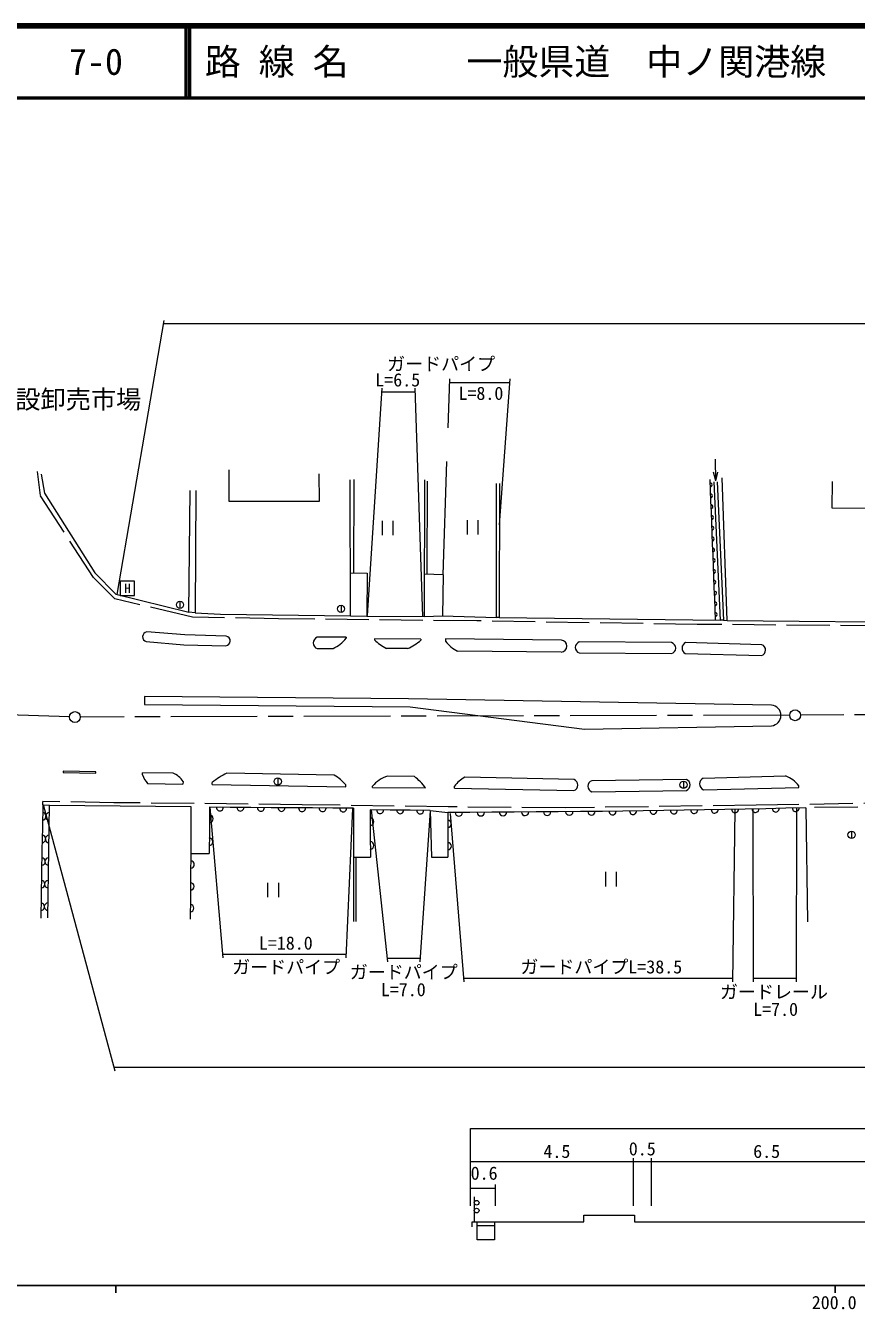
# Model space of a CAD drawing. Units: millimetres, scale not verified, with parts at other scales. Extents: x 40000 to 680000, y 20000 to 380000.
# Drawn here: x 155489 to 270923, y 201699 to 380000 of the extents above; entities that cross this region are included whole.
import ezdxf
from ezdxf.enums import TextEntityAlignment as Align

# ---------------------------------------------------------------- set-up
doc = ezdxf.new("R2010")
doc.units = ezdxf.units.MM
doc.header["$LTSCALE"] = 1000
doc.linetypes.add('CHAIN', pattern=[18.5, 12, -1.5, 3.5, -1.5])
doc.linetypes.add('DASHED', pattern=[7.5, 6, -1.5])
for name, color, linetype, lineweight in [('M-BGD', 7, 'Continuous', 13), ('M-BGD-EXST', 7, 'Continuous', 13), ('M-BMK', 2, 'CHAIN', 13), ('M-BMK-SRVR', 3, 'Continuous', 13), ('M-STR-HTXT', 7, 'Continuous', 13), ('M-STR-STRD', 7, 'Continuous', 13), ('M-TTL', 2, 'Continuous', 140), ('M-TTL-BAND', 7, 'Continuous', 25), ('M-TTL-LINE', 7, 'Continuous', 50)]:
    doc.layers.add(name, color=color, linetype=linetype, lineweight=lineweight)
doc.layers.add('M-BMK-HTXT', color=7, linetype='Continuous')
doc.layers.add('M-TTL-TXT', color=7, linetype='Continuous')
doc.styles.add('ＭＳ ゴシック', font='')
doc.styles.get('ＭＳ ゴシック').set_extended_font_data('MS Gothic')

msp = doc.modelspace()

# ---------------------------------------------------------------- linework, layer by layer
at = {"layer": 'M-BGD'}
for p, q in [((213523, 303726), (214016, 319485)), ((251401, 316783), (251340, 319782)), ((251401, 316783), (251077, 317976)), ((251401, 316783), (251676, 317989)), ((201076, 316984), (201066, 303982)), ((211263, 316748), (211228, 303787)), ((250550, 316948), (250609, 315447)), ((250609, 315447), (250668, 313946)), ((250668, 313946), (250727, 312445)), ((250727, 312445), (250786, 310944)), ((250786, 310944), (250845, 309443)), ((250845, 309443), (250904, 307942)), ((250904, 307942), (250963, 306441)), ((250963, 306441), (251022, 304940)), ((251022, 304940), (251081, 303439)), ((213523, 303726), (210919, 303795)), ((251081, 303439), (251140, 301938)), ((251140, 301938), (251199, 300437)), ((251199, 300437), (251258, 298936)), ((251258, 298936), (251317, 297435)), ((200043, 295043), (196013, 295043)), ((200043, 295043), (200043, 294929)), ((203967, 294830), (203965, 294707)), ((210426, 294763), (203967, 294830)), ((210426, 294763), (210425, 294650)), ((213843, 294823), (213839, 294502)), ((229942, 294657), (213843, 294823)), ((245237, 294301), (232428, 294396)), ((257778, 294017), (247182, 294301)), ((196013, 293473), (198207, 293473)), ((208558, 293472), (205621, 293503)), ((229924, 292977), (215511, 293126)), ((232417, 292876), (245226, 292781)), ((247142, 292802), (257738, 292517)), ((160716, 276462), (160712, 276262)), ((165245, 276366), (160716, 276462)), ((160712, 276262), (165241, 276166)), ((165241, 276166), (165245, 276366)), ((171717, 275962), (171720, 276222)), ((175968, 276179), (171720, 276222)), ((172443, 274715), (177352, 274665)), ((177356, 275033), (177352, 274665)), ((181414, 274598), (181419, 274868)), ((181414, 274598), (199971, 274255)), ((198381, 275885), (183455, 276161)), ((209502, 275718), (205790, 275753)), ((231692, 275289), (216501, 275595)), ((247301, 275289), (234162, 275108)), ((249648, 275499), (261092, 275786)), ((199971, 274255), (199976, 274536)), ((203681, 274184), (203682, 274349)), ((203681, 274184), (211060, 274113)), ((215085, 274094), (215091, 274378)), ((215085, 274094), (231662, 273760)), ((234183, 273598), (247322, 273779)), ((249689, 273870), (262954, 274202)), ((262954, 274202), (262949, 274407)), ((157862, 271759), (157806, 268614)), ((157862, 271759), (157871, 272248)), ((157862, 271759), (158780, 271731)), ((158736, 268597), (158780, 271731)), ((181055, 271446), (181021, 268241)), ((183909, 271424), (181055, 271446)), ((186763, 271402), (183909, 271424)), ((189618, 271380), (186763, 271402)), ((192472, 271357), (189618, 271380)), ((195326, 271335), (192472, 271357)), ((198180, 271313), (195326, 271335)), ((201034, 271291), (198180, 271313)), ((201034, 271291), (201067, 255569)), ((203352, 271076), (203369, 267780)), ((206140, 271047), (203352, 271076)), ((208928, 271019), (206140, 271047)), ((211716, 270990), (208928, 271019)), ((246985, 271051), (244149, 271004)), ((249821, 271098), (246985, 271051)), ((252656, 271145), (249821, 271098)), ((255492, 271192), (252656, 271145)), ((258328, 271239), (255492, 271192)), ((261108, 271309), (258328, 271239)), ((263887, 271379), (261108, 271309)), ((263887, 271379), (264134, 255541)), ((217212, 270713), (214140, 270688)), ((214140, 270688), (214144, 267591)), ((220283, 270738), (217212, 270713)), ((223355, 270763), (220283, 270738)), ((226426, 270788), (223355, 270763)), ((229498, 270813), (226426, 270788)), ((232569, 270838), (229498, 270813)), ((235641, 270863), (232569, 270838)), ((238477, 270910), (235641, 270863)), ((241313, 270957), (238477, 270910)), ((244149, 271004), (241313, 270957)), ((157806, 268614), (157749, 265469)), ((158692, 265463), (158736, 268597)), ((181021, 268241), (180987, 265036)), ((203369, 267780), (203386, 264483)), ((214144, 267591), (214147, 264494)), ((157749, 265469), (157693, 262324)), ((158649, 262329), (158692, 265463)), ((178439, 265005), (178411, 261970)), ((201048, 264509), (203386, 264483)), ((201410, 255577), (201396, 264505)), ((157693, 262324), (157637, 259179)), ((158605, 259195), (158649, 262329)), ((178411, 261970), (178382, 258935)), ((157637, 259179), (157581, 256034)), ((158561, 256061), (158605, 259195)), ((178382, 258935), (178354, 255900)), ((342182, 222177), (217304, 222177)), ((239941, 216062), (239941, 222677)), ((242453, 216062), (242453, 222677)), ((217304, 218534), (220781, 218534)), ((220781, 216062), (220781, 219034)), ((217838, 213836), (217838, 217311)), ((218240, 213361), (220640, 213361)), ((220640, 213836), (220640, 211339))]:
    msp.add_line(p, q, dxfattribs=at)
at = {"layer": 'M-BGD', "linetype": 'DASHED'}
for p, q in [((200651, 298022), (202922, 297973)), ((210906, 297932), (213418, 298011)), ((271130, 271467), (263887, 271379)), ((211716, 270990), (214140, 270688))]:
    msp.add_line(p, q, dxfattribs=at)
for points in [[(339678, 296757), (310956, 296731), (282221, 296552), (248800, 296842), (218168, 297319), (190626, 297618), (178656, 297833), (167888, 300374), (164894, 303368), (157544, 314741), (157120, 318068)], [(355594, 272933), (337832, 271132), (314545, 270979), (295881, 272211), (277941, 272059), (257020, 271716), (230450, 271366), (214208, 271489), (193907, 271796), (167743, 272067), (157871, 272248)]]:
    msp.add_lwpolyline(points, dxfattribs=at)
at = {"layer": 'M-BGD'}
for points in [[(157663, 317690), (158100, 315047), (165115, 304003), (167998, 301052), (178142, 298521), (178362, 315440)], [(183710, 318298), (183738, 313969), (196319, 313945), (196295, 317741)], [(179027, 298425), (182575, 298249), (200651, 298022), (200605, 316915)], [(202922, 297973), (210906, 297932), (210948, 316936)], [(213523, 303726), (213418, 298011), (220929, 297797), (220941, 316412)], [(221329, 316403), (221309, 297809), (220929, 297797)], [(221309, 297809), (252037, 297426), (251180, 316630)], [(251588, 316650), (252461, 297406), (252037, 297426)], [(252461, 297406), (252980, 297396), (252291, 317177)], [(252980, 297396), (283049, 297096), (302842, 297142), (302753, 316498)], [(284518, 316675), (284511, 312949), (267552, 312968), (267605, 316676)], [(179159, 315453), (179027, 298425), (178142, 298521)], [(200637, 303984), (202946, 303970), (202922, 297973)], [(172257, 294450), (177459, 293999), (183292, 293873)], [(183362, 295211), (177586, 295396), (172327, 295788)], [(158780, 271731), (178463, 271540), (178439, 265005), (180987, 265036)], [(211716, 270990), (211866, 264502), (214147, 264494)], [(217304, 216062), (217304, 226819), (342182, 226819)], [(217555, 213145), (217555, 213836), (233052, 213836), (233052, 214775), (240109, 214775), (240109, 213844), (275133, 213844), (275133, 214835), (285028, 214835), (285028, 213979), (319959, 213979), (319959, 215079), (326952, 215079), (326952, 214045), (342408, 214045), (342408, 213477)], [(220640, 211339), (218240, 211339), (218240, 213836)]]:
    msp.add_lwpolyline(points, dxfattribs=at)
for centre in [(218162, 216505), (218162, 215416)]:
    msp.add_circle(centre, 327, dxfattribs=at)
for centre, radius, start, end in [((250625, 316199), 254, 261.94182, 102.55864), ((250684, 314698), 254, 261.94286, 102.5575), ((250743, 313197), 254, 261.94394, 102.5588), ((250802, 311696), 254, 261.94286, 102.5575), ((250861, 310195), 254, 261.94182, 102.55864), ((250920, 308694), 254, 261.94499, 102.55766), ((250979, 307193), 254, 261.94394, 102.5588), ((251038, 305692), 254, 261.94286, 102.5575), ((251097, 304191), 254, 261.94182, 102.55864), ((251156, 302690), 254, 261.94499, 102.55766), ((251215, 301189), 254, 261.94394, 102.5588), ((251274, 299688), 254, 261.94286, 102.5575), ((251333, 298187), 254, 261.94182, 102.55864), ((172425, 295112), 683, 98.2629, 255.75081), ((183256, 294545), 674, 272.99569, 81.01802), ((196289, 294258), 832, 109.35538, 250.64462), ((196089, 298031), 5025, 294.9275, 321.89552), ((208655, 299416), 6646, 225.11604, 242.83435), ((205441, 300479), 7669, 293.98199, 310.52945), ((217303, 297006), 4274, 215.85595, 245.2104), ((229863, 293818), 843, 274.15301, 84.66559), ((232664, 293635), 798, 107.20907, 251.94204), ((245043, 293543), 783, 283.5345, 75.61661), ((247537, 293542), 839, 115.05217, 241.87259), ((257528, 293273), 784, 285.5094, 71.41535), ((175246, 277180), 3733, 199.04114, 221.32636), ((174828, 273386), 3016, 33.09465, 67.80459), ((187486, 267561), 9498, 115.11133, 129.70262), ((195236, 270549), 6194, 40.073, 59.49187), ((207013, 271636), 4296, 106.54045, 140.82902), ((205285, 270063), 7054, 35.03977, 53.28995), ((218209, 272191), 3809, 116.63549, 144.9505), ((231412, 274530), 810, 287.95791, 69.73363), ((234403, 274356), 789, 107.75242, 253.82915), ((246993, 274530), 819, 293.6529, 67.92943), ((250039, 274694), 895, 115.88673, 246.97695), ((259602, 271838), 4219, 37.49907, 69.32311), ((182482, 271411), 476, 176.70152, 2.41077), ((185336, 271389), 476, 176.70152, 2.41077), ((188190, 271367), 476, 176.70213, 2.41017), ((191044, 271345), 476, 176.70213, 2.41017), ((193898, 271323), 476, 176.70152, 2.41077), ((196753, 271301), 476, 176.70154, 2.41195), ((199607, 271278), 476, 176.70152, 2.41077), ((204746, 271028), 466, 175.2161, 3.60144), ((207534, 270999), 466, 175.2161, 3.60144), ((245567, 271001), 474, 177.73698, 4.16483), ((248403, 271048), 474, 177.73812, 4.16368), ((251239, 271095), 474, 177.73698, 4.16483), ((254075, 271142), 474, 177.73812, 4.16368), ((256911, 271189), 474, 177.737, 4.16481), ((259719, 271239), 465, 177.09099, 5.79771), ((262498, 271309), 465, 177.0916, 5.79706), ((157809, 270187), 525, 271.6872, 86.26133), ((158781, 270164), 523, 91.71197, 266.69107), ((181003, 269844), 535, 273.17795, 85.60041), ((203309, 269428), 552, 275.6892, 84.89685), ((210322, 270970), 466, 175.2161, 3.60144), ((214125, 269139), 516, 271.88492, 88.24829), ((215676, 270712), 512, 181.81875, 359.11465), ((218747, 270737), 512, 181.81989, 359.11351), ((221819, 270762), 512, 181.81989, 359.11351), ((224890, 270787), 512, 181.81989, 359.11351), ((227962, 270812), 512, 181.81989, 359.11351), ((231034, 270837), 512, 181.81875, 359.11465), ((234105, 270862), 512, 181.81876, 359.11353), ((237059, 270860), 474, 177.73812, 4.16368), ((239895, 270907), 474, 177.73698, 4.16483), ((242731, 270954), 474, 177.73812, 4.16368), ((157753, 267042), 525, 271.6872, 86.26133), ((158737, 267030), 523, 91.71086, 266.69108), ((180969, 266639), 535, 273.1791, 85.59927), ((203326, 266131), 552, 275.68754, 84.89851), ((214129, 266042), 516, 271.88492, 88.24829), ((157696, 263897), 525, 271.6872, 86.26133), ((158693, 263896), 523, 91.7103, 266.69163), ((178419, 263487), 506, 270.13298, 88.8034), ((157640, 260752), 525, 271.6878, 86.26071), ((158650, 260762), 523, 91.71141, 266.69161), ((178391, 260452), 506, 270.13298, 88.8034), ((157584, 257607), 525, 271.6878, 86.26071), ((158606, 257628), 523, 91.71141, 266.69161), ((178362, 257418), 506, 270.13183, 88.80454)]:
    msp.add_arc(centre, radius, start, end, dxfattribs=at)
at = {"layer": 'M-BGD-EXST'}
for p, q in [((205010, 311230), (205010, 309230)), ((206510, 311230), (206510, 309230)), ((216841, 311311), (216841, 309311)), ((218341, 311311), (218341, 309311)), ((176935, 300050), (176935, 299050)), ((199311, 299490), (199311, 298490)), ((190524, 275518), (190524, 274518)), ((246909, 275059), (246909, 274059)), ((270261, 268111), (270261, 267111)), ((236061, 262448), (236061, 260448)), ((237561, 262448), (237561, 260448)), ((189102, 260955), (189102, 258955)), ((190602, 260955), (190602, 258955))]:
    msp.add_line(p, q, dxfattribs=at)
msp.add_lwpolyline([(168636, 300839), (170636, 300839), (170636, 302839), (168636, 302839)], close=True, dxfattribs=at)
for centre in [(176935, 299550), (199311, 298990), (190524, 275018), (246909, 274559), (270261, 267611)]:
    msp.add_circle(centre, 500, dxfattribs=at)
at = {"layer": 'M-BMK'}
for p, q in [((161585, 283989), (62528, 287064)), ((261667, 284212), (163085, 283968)), ((361664, 284861), (263167, 284219))]:
    msp.add_line(p, q, dxfattribs=at)
at = {"layer": 'M-BMK-SRVR'}
for centre in [(162335, 283966), (262417, 284214)]:
    msp.add_circle(centre, 750, dxfattribs=at)
at = {"layer": 'M-STR-HTXT'}
for p, q in [((168222, 301005), (174757, 339069)), ((545705, 338576), (174673, 338576)), ((214203, 324161), (214415, 330944)), ((214400, 330445), (222788, 330453)), ((221352, 310670), (222824, 330951)), ((203009, 298072), (205010, 329642)), ((204979, 329143), (209645, 329134)), ((210661, 297948), (209629, 329633)), ((157916, 271826), (167881, 234813)), ((181080, 271432), (182906, 250539)), ((200925, 271273), (199988, 250540)), ((203504, 271064), (205789, 249985)), ((254025, 271086), (253698, 247206)), ((256530, 271194), (256599, 247209)), ((262608, 271266), (262542, 247209)), ((211713, 270952), (210276, 249982)), ((214459, 270566), (216400, 247208)), ((182863, 251038), (200011, 251039)), ((205735, 250482), (210310, 250481)), ((216359, 247706), (253705, 247706)), ((256598, 247709), (262578, 247709)), ((557213, 235288), (167751, 235296))]:
    msp.add_line(p, q, dxfattribs=at)
at = {"layer": 'M-STR-STRD'}
for points in [[(172006, 286812), (172006, 285704), (208919, 285393), (233167, 282263), (259127, 282766)], [(259127, 285626), (208685, 286480), (172006, 286812)]]:
    msp.add_lwpolyline(points, dxfattribs=at)
msp.add_arc((259014, 284196), 1434, 274.52392, 85.47608, dxfattribs=at)
at = {"layer": 'M-TTL'}
msp.add_line((680000, 380000), (40000, 380000), dxfattribs=at)
at = {"layer": 'M-TTL-BAND'}
for p, q in [((40000, 205000), (579000, 205000)), ((168000, 205000), (168000, 204000)), ((268000, 205000), (268000, 204000))]:
    msp.add_line(p, q, dxfattribs=at)
at = {"layer": 'M-TTL-LINE'}
for p, q in [((177750, 380000), (177750, 370000)), ((178250, 380000), (178250, 370000)), ((40000, 370000), (680000, 370000))]:
    msp.add_line(p, q, dxfattribs=at)

# ---------------------------------------------------------------- texts
at = {"layer": 'M-BGD', "style": 'ＭＳ ゴシック'}
for s, p in [('0.5', (241176, 222533)), ('4.5', (229311, 222177)), ('6.5', (258462, 222177)), ('0.6', (219196, 219148))]:
    msp.add_text(s, height=1833, dxfattribs=at).set_placement(p, align=Align.BOTTOM_CENTER)
at = {"layer": 'M-BGD-EXST', "style": 'ＭＳ ゴシック'}
msp.add_text('H', height=1320, dxfattribs=at).set_placement((169636, 301839), align=Align.MIDDLE_CENTER)
at = {"layer": 'M-BMK-HTXT', "style": 'ＭＳ ゴシック'}
msp.add_text('防府市公設卸売市場', height=2566, dxfattribs=at).set_placement((140053, 328090), align=Align.MIDDLE_LEFT)
at = {"layer": 'M-STR-HTXT', "style": 'ＭＳ ゴシック'}
for s, p in [('ガードパイプ', (213227, 333018)), ('L=6.5', (207192, 330808)), ('L=8.0', (218751, 328938)), ('L=18.0', (191640, 252579)), ('ガードパイプ', (191691, 249240)), ('ガードパイプ', (208032, 248545)), ('ガードパイプL=38.5', (235480, 249272)), ('L=7.0', (207964, 246107)), ('ガードレール', (259476, 245791)), ('L=7.0', (259703, 243375))]:
    msp.add_text(s, height=1833, dxfattribs=at).set_placement(p, align=Align.MIDDLE_CENTER)
at = {"layer": 'M-TTL-BAND', "style": 'ＭＳ ゴシック'}
msp.add_text('200.0', height=1833, dxfattribs=at).set_placement((267844, 201179), align=Align.BOTTOM_CENTER)
at = {"layer": 'M-TTL-TXT', "style": 'ＭＳ ゴシック'}
for s, p in [('7-0', (161521, 375000)), ('路 線 名', (180380, 375000)), ('一般県道\u3000中ノ関港線', (216734, 375000))]:
    msp.add_text(s, height=3666, dxfattribs=at).set_placement(p, align=Align.MIDDLE_LEFT)

doc.saveas('drawing.dxf')
